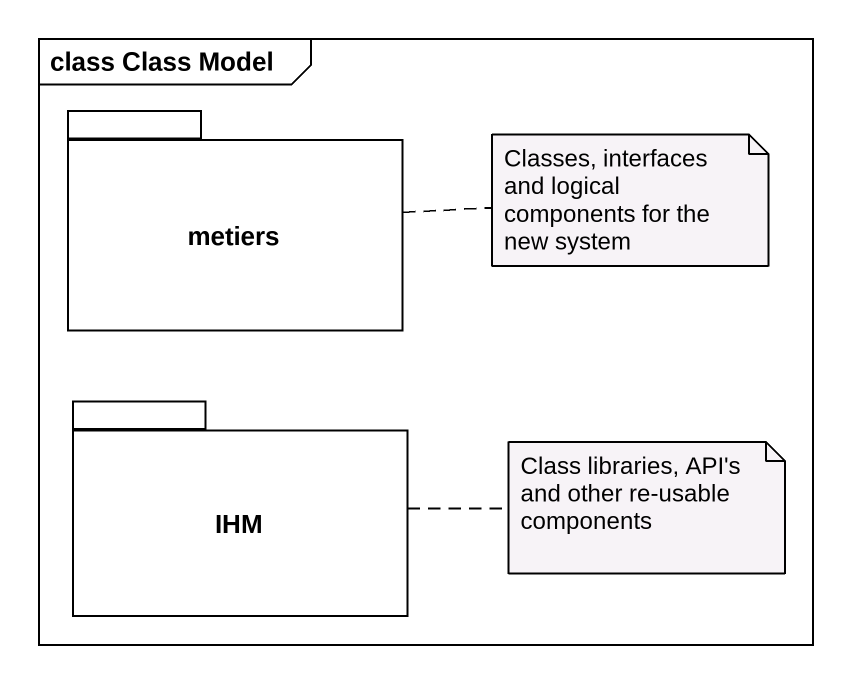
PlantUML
@startuml
mainframe class Class Model
package metiers {
}
package IHM {
}
note right of metiers : Classes, interfaces and logical components for the new system
note right of IHM : Class libraries, API's and other re-usable components
@enduml
